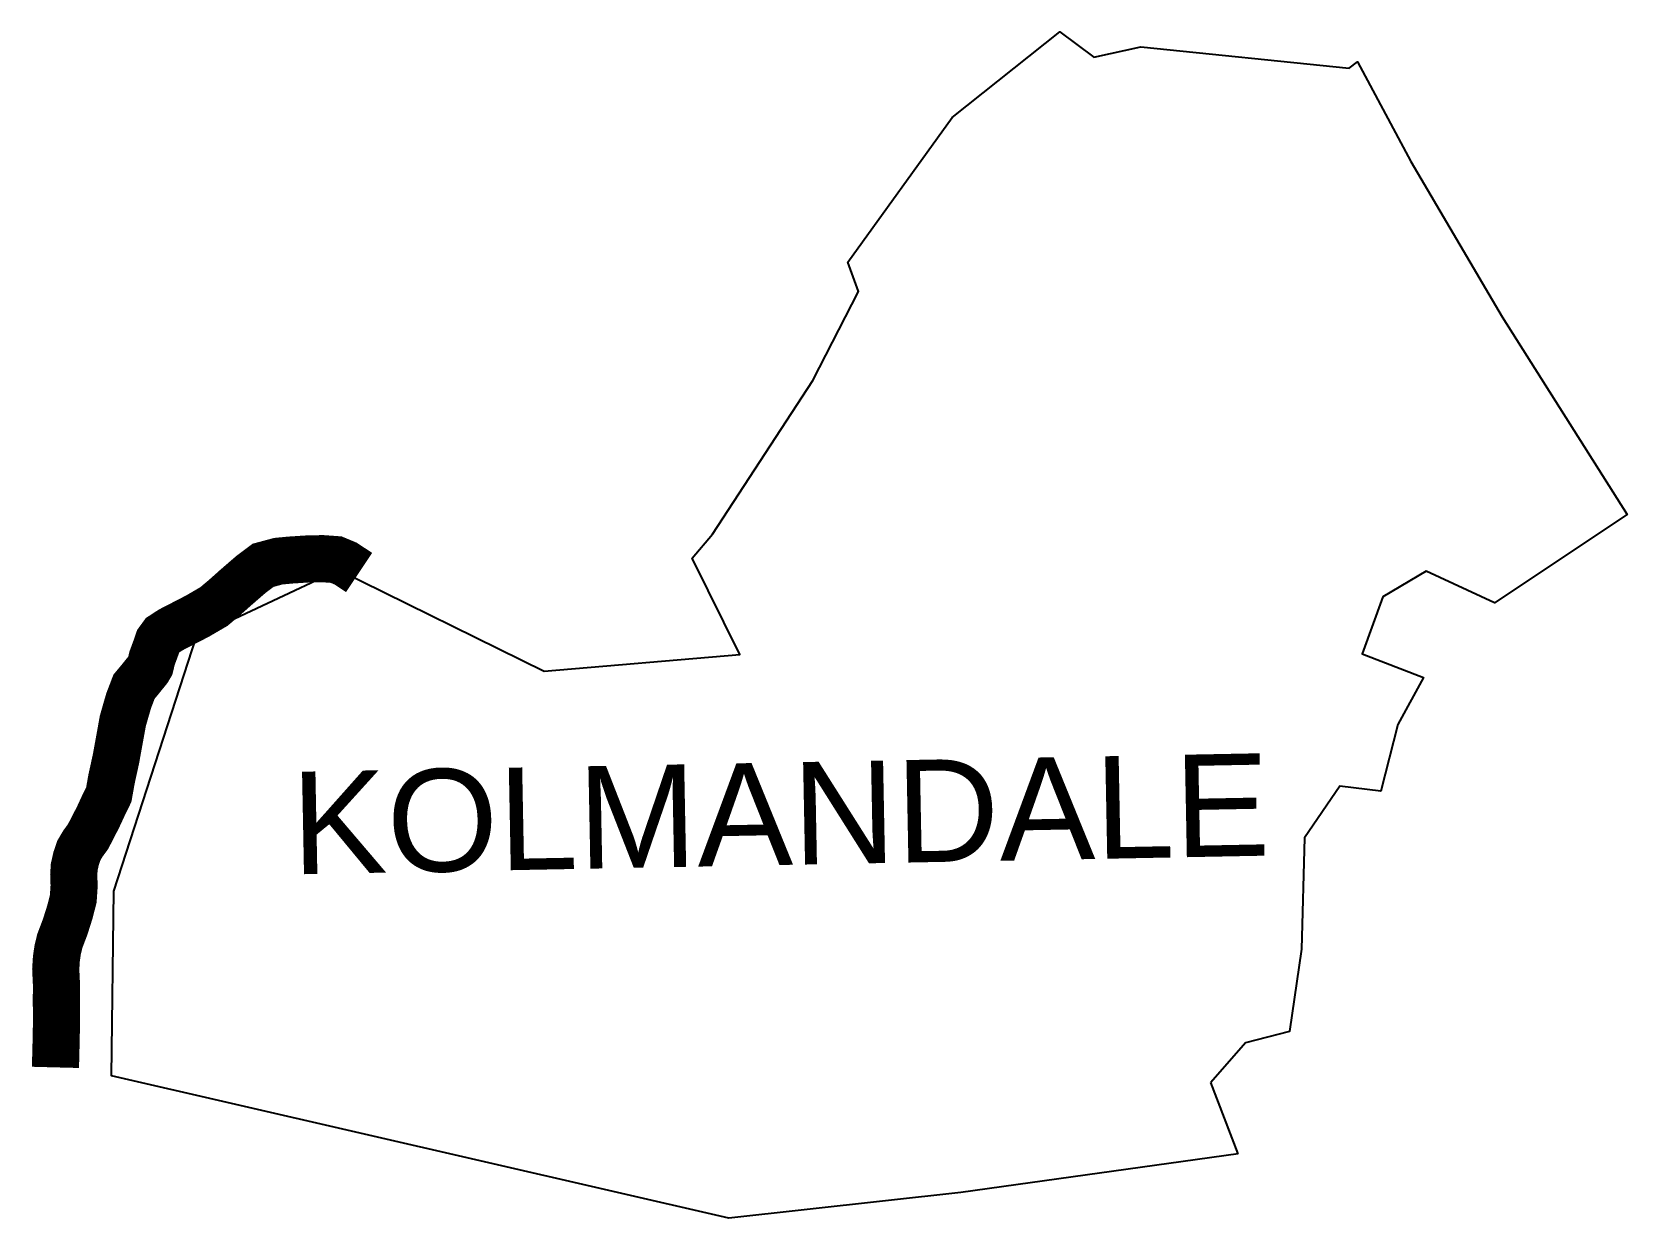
# Model space of a CAD drawing. Header units: metres. Extents: x 278724 to 280417, y 2046466 to 2047724.
import ezdxf

# ---------------------------------------------------------------- set-up
doc = ezdxf.new("R2010")
doc.units = ezdxf.units.M
doc.header["$MEASUREMENT"] = 0
for name, color, linetype in [('NATURALLY PROTECTED', 3, 'Continuous'), ('village', 3, 'Continuous'), ('VILLAGE NAME', 250, 'Continuous')]:
    doc.layers.add(name, color=color, linetype=linetype)
doc.styles.get("Standard").update_dxf_attribs({"font": 'arial.ttf'})

msp = doc.modelspace()

# ---------------------------------------------------------------- linework, layer by layer
at = {"layer": 'NATURALLY PROTECTED', "color": 2, "const_width": 50, "flags": 128}
msp.add_lwpolyline([(279071.2, 2047150.7), (279056.9, 2047160.2), (279046.8, 2047164.4), (279032.8, 2047165.4), (279018, 2047165.2), (278997.9, 2047163.9), (278985.4, 2047162.7), (278969.4, 2047158.4), (278956.8, 2047149), (278939.7, 2047134.2), (278928.4, 2047124.1), (278917.1, 2047114.6), (278899.8, 2047104.5), (278871.3, 2047089.8), (278862.4, 2047084), (278858.1, 2047078.1), (278855.2, 2047069.7), (278851.5, 2047059.7), (278849.6, 2047051.7), (278847.3, 2047047.8), (278839.3, 2047037.9), (278832.4, 2047029.6), (278826.6, 2047014.4), (278820.5, 2046993.2), (278813.2, 2046952.9), (278808.5, 2046931.5), (278805.6, 2046915.1), (278800.6, 2046904.9), (278794.2, 2046891.1), (278783.6, 2046870.5), (278778.1, 2046863), (278773.8, 2046855.7), (278771, 2046847.5), (278768.9, 2046838.2), (278768.4, 2046829.6), (278768.8, 2046818.4), (278767.9, 2046804.6), (278764.3, 2046790.4), (278759.3, 2046774.7), (278753.6, 2046759.6), (278751.4, 2046750.6), (278750, 2046741), (278749.3, 2046729.8), (278750.1, 2046712.6), (278749.9, 2046695.7), (278750.2, 2046677.8), (278749.6, 2046648.8), (278749, 2046625.6)], dxfattribs=at)
at = {"layer": 'village'}
msp.add_lwpolyline([(280004, 2046533.9), (279974.9, 2046609.4)], dxfattribs=at)
at = {"layer": 'village', "color": 3, "true_color": 0x00ff00}
for points in [[(278811.1, 2046812.7, 0), (278898.8, 2047082.8, 0), (279049.4, 2047153.4, 0), (279267.6, 2047046, 0), (279475.1, 2047063.7, 0), (279424.6, 2047166.1, 0), (279446.3, 2047191.5, 0), (279552.7, 2047354.6, 0), (279601.3, 2047448.9, 0), (279589.7, 2047480.2, 0), (279700.7, 2047633.5, 0), (279814.8, 2047724.4, 0), (279850.7, 2047697.6, 0), (279900.6, 2047708.6, 0), (280121.7, 2047685.9, 0), (280130.7, 2047692.5, 0), (280187.3, 2047586.7, 0), (280284.3, 2047422.2, 0), (280416.7, 2047212.2, 0), (280275.9, 2047118.6, 0), (280203.6, 2047152.3, 0), (280157.5, 2047125, 0), (280135.5, 2047064.5, 0), (280200.7, 2047039.2, 0), (280173.3, 2046989.6, 0), (280155.3, 2046918.6, 0), (280111.9, 2046924.1, 0), (280074.5, 2046869.1, 0), (280071.2, 2046751.1, 0), (280058.6, 2046663.6, 0), (280011.8, 2046651.6, 0), (279974.9, 2046609.4, 0)], [(280004, 2046533.9, 0), (279709.6, 2046493, 0), (279463.4, 2046465.7, 0), (278808.5, 2046616.8, 0), (278811.1, 2046812.7, 0)]]:
    msp.add_polyline3d(points, dxfattribs=at)

# ---------------------------------------------------------------- texts
at = {"layer": 'VILLAGE NAME', "insert": (278998.2, 2046939.1), "char_height": 108.748, "attachment_point": 1, "rotation": 1.1028}
msp.add_mtext_dynamic_manual_height_columns('{\\fArial|b0|i0|c0|p34;KOLMANDALE}', width=726.929, gutter_width=543.7, heights=[0], dxfattribs=at)

doc.saveas('drawing.dxf')
